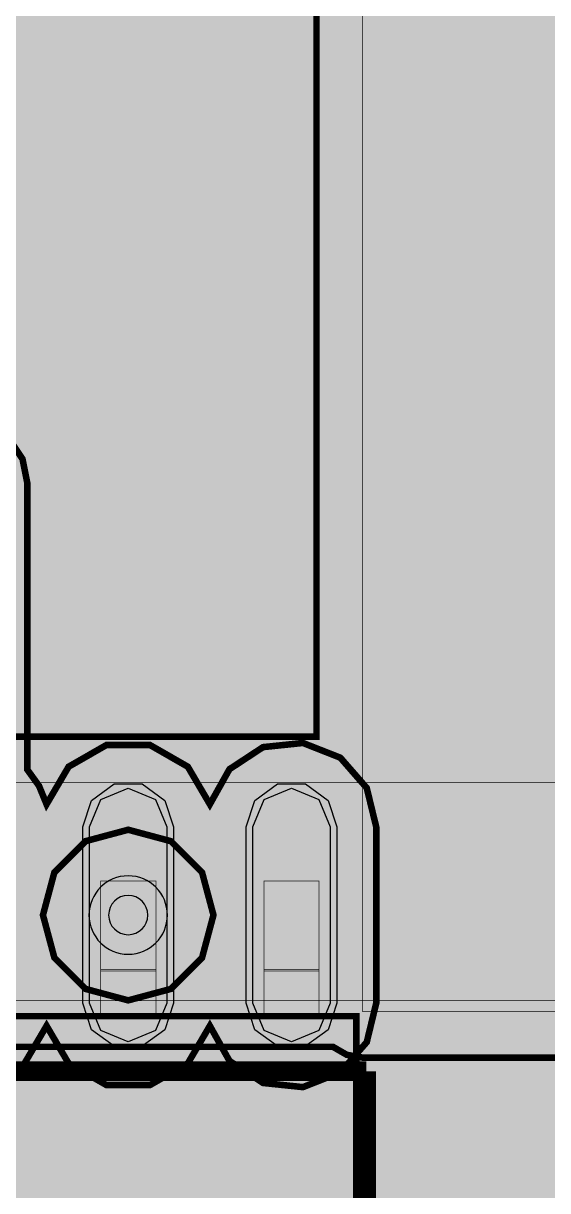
# Model space of a CAD drawing. Header units: millimetres. Extents: x 0 to 100, y -100 to 0.
# Drawn here: x 72.93 to 77.01, y -81.28 to -72.2 of the extents above; entities that cross this region are included whole.
import ezdxf

# ---------------------------------------------------------------- set-up
doc = ezdxf.new("R2010")
doc.units = ezdxf.units.MM
doc.header["$MEASUREMENT"] = 0
for name, color, linetype, true_color in [('Bottom-Layer', 7, 'Continuous', 0x0000ff), ('Component-Shape-Layer', 7, 'Continuous', 0x00cccc), ('Hole-Layer', 7, 'Continuous', 0x222222), ('Inner1', 7, 'Continuous', 0x999966), ('Inner2', 7, 'Continuous', 0x008000), ('Multi-Layer', 7, 'Continuous', 0xc0c0c0), ('Pin-Floating-Layer', 7, 'Continuous', 0xff99ff), ('Pin-Soldering-Layer', 7, 'Continuous', 0xcc9999), ('Top-Layer', 7, 'Continuous', 0xff0000), ('Top-Paste-Mask-Layer', 7, 'Continuous', 0x808080), ('Top-Silkscreen-Layer', 7, 'Continuous', 0xffcc00), ('Top-Solder-Mask-Layer', 7, 'Continuous', 0x800080)]:
    doc.layers.add(name, color=color, linetype=linetype, true_color=true_color)

msp = doc.modelspace()

# ---------------------------------------------------------------- hatches: boundary and pattern name
at = {"layer": 'Bottom-Layer'}
for points in [[(99.6419, -0.3581), (99.6419, -99.6419), (0.3581, -99.6419), (0.3581, -0.3581)], [(73.0796, -79.1333), (73.1684, -79.4649), (73.4111, -79.7076), (73.7427, -79.7965), (74.0743, -79.7076), (74.317, -79.4649), (74.4058, -79.1333), (74.317, -78.8017), (74.0743, -78.559), (73.7427, -78.4702), (73.4111, -78.559), (73.1684, -78.8017)]]:
    msp.add_hatch(color=256, dxfattribs=at).paths.add_polyline_path(points)
at = {"layer": 'Inner1'}
for points in [[(99.6419, -0.3581), (99.6419, -99.6419), (0.3581, -99.6419), (0.3581, -0.3581)], [(73.0796, -79.1333), (73.1684, -79.4649), (73.4111, -79.7076), (73.7427, -79.7965), (74.0743, -79.7076), (74.317, -79.4649), (74.4058, -79.1333), (74.317, -78.8017), (74.0743, -78.559), (73.7427, -78.4702), (73.4111, -78.559), (73.1684, -78.8017)]]:
    msp.add_hatch(color=256, dxfattribs=at).paths.add_polyline_path(points)
at = {"layer": 'Inner2'}
for points in [[(99.6419, -0.3581), (99.6419, -99.6419), (0.3581, -99.6419), (0.3581, -0.3581)], [(20.1504, -80.4768), (21.8448, -80.4768), (22.0839, -80.3854), (22.2008, -80.1577), (22.3957, -80.1577), (22.2616, -80.4236), (22.2574, -80.7213), (22.3838, -80.9909), (22.6155, -81.178), (22.9056, -81.2448), (23.1958, -81.178), (23.4274, -80.9909), (23.5539, -80.7213), (23.5496, -80.4236), (23.4156, -80.1577), (52.0537, -80.1577), (51.9196, -80.4236), (51.9154, -80.7213), (52.0418, -80.9909), (52.2735, -81.178), (52.5637, -81.2448), (52.8538, -81.178), (53.0855, -80.9909), (53.2119, -80.7213), (53.2077, -80.4236), (53.0736, -80.1577), (66.8827, -80.1577), (66.7487, -80.4236), (66.7444, -80.7213), (66.8709, -80.9909), (67.1025, -81.178), (67.3927, -81.2448), (67.6828, -81.178), (67.9145, -80.9909), (68.041, -80.7213), (68.0367, -80.4236), (67.9026, -80.1577), (75.3352, -80.1577), (75.4428, -80.2198), (75.5652, -80.2413), (85.7252, -80.2413), (85.9042, -80.1933), (86.0353, -80.0622), (86.0833, -79.8832), (86.0833, -70.5698), (86.1526, -70.4067), (86.1763, -70.2311), (86.1526, -70.0556), (86.0833, -69.8925), (86.0833, -68.0721), (86.0353, -67.8931), (85.9042, -67.762), (85.7252, -67.714), (75.5652, -67.714), (75.3861, -67.762), (75.255, -67.8931), (75.207, -68.0721), (75.207, -77.747), (22.203, -77.747), (22.203, -22.2029), (83.5252, -22.2029), (83.7042, -22.1549), (83.8353, -22.0238), (83.8833, -21.8447), (83.8833, -20.1503), (83.8353, -19.9712), (83.7042, -19.8401), (83.5252, -19.7922), (32.8903, -19.7922), (33.176, -19.571), (33.3033, -19.2329), (33.2346, -18.8783), (32.9901, -18.6123), (32.6425, -18.5139), (32.2949, -18.6123), (32.0505, -18.8783), (31.9817, -19.2329), (32.1091, -19.571), (32.3947, -19.7922), (22.203, -19.7922), (22.203, -17.3022), (22.155, -17.1231), (22.0239, -16.992), (21.8448, -16.9441), (21.0819, -16.9441), (20.7518, -16.8561), (20.4218, -16.9441), (20.1504, -16.9441), (19.9713, -16.992), (19.8402, -17.1231), (19.7923, -17.3022), (19.7923, -22.8694), (19.5998, -22.5913), (19.2885, -22.459), (18.9547, -22.5135), (18.7016, -22.7379), (18.6075, -23.0628), (18.7016, -23.3877), (18.9547, -23.6121), (19.2885, -23.6666), (19.5998, -23.5343), (19.7923, -23.2562), (19.7923, -67.3564), (19.5998, -67.0783), (19.2885, -66.9461), (18.9547, -67.0006), (18.7016, -67.225), (18.6075, -67.5498), (18.7016, -67.8747), (18.9547, -68.0991), (19.2885, -68.1536), (19.5998, -68.0214), (19.7923, -67.7432), (19.7923, -77.747), (16.891, -77.747), (16.712, -77.795), (16.5809, -77.9261), (16.5329, -78.1052), (16.5329, -79.7996), (16.5809, -79.9787), (16.712, -80.1097), (16.891, -80.1577), (19.7944, -80.1577), (19.9113, -80.3854)], [(75.5652, -79.8832), (75.5652, -68.0721), (85.7252, -68.0721), (85.7252, -79.8832)], [(16.891, -79.7996), (16.891, -78.1052), (79.5805, -78.1052), (79.5805, -79.7996)]]:
    msp.add_hatch(color=256, dxfattribs=at).paths.add_polyline_path(points)
at = {"layer": 'Pin-Floating-Layer'}
for points in [[(73.5277, -79.5589), (73.9577, -79.5589), (73.9577, -79.9289), (73.5277, -79.9289)], [(73.5277, -79.5589), (73.9577, -79.5589), (73.9577, -79.9289), (73.5277, -79.9289)], [(74.7977, -79.5589), (75.2277, -79.5589), (75.2277, -79.9289), (74.7977, -79.9289)], [(74.7977, -79.5589), (75.2277, -79.5589), (75.2277, -79.9289), (74.7977, -79.9289)]]:
    msp.add_hatch(color=256, dxfattribs=at).paths.add_polyline_path(points)
at = {"layer": 'Pin-Soldering-Layer'}
for points in [[(73.5277, -78.8689), (73.9577, -78.8689), (73.9577, -79.5689), (73.5277, -79.5689)], [(73.5277, -78.8689), (73.9577, -78.8689), (73.9577, -79.5689), (73.5277, -79.5689)], [(74.7977, -78.8689), (75.2277, -78.8689), (75.2277, -79.5689), (74.7977, -79.5689)], [(74.7977, -78.8689), (75.2277, -78.8689), (75.2277, -79.5689), (74.7977, -79.5689)]]:
    msp.add_hatch(color=256, dxfattribs=at).paths.add_polyline_path(points)
at = {"layer": 'Top-Layer'}
for points in [[(99.6419, -0.3581), (99.6419, -99.6419), (0.3581, -99.6419), (0.3581, -0.3581)], [(74.0437, -79.8178), (73.9555, -80.0306), (73.7427, -80.1188), (73.5299, -80.0306), (73.4417, -79.8178), (73.4417, -78.4488), (73.5299, -78.236), (73.7427, -78.1478), (73.9555, -78.236), (74.0437, -78.4488)], [(75.3137, -79.8178), (75.2255, -80.0306), (75.0127, -80.1188), (74.7999, -80.0306), (74.7117, -79.8178), (74.7117, -78.4488), (74.7999, -78.236), (75.0127, -78.1478), (75.2255, -78.236), (75.3137, -78.4488)]]:
    msp.add_hatch(color=256, dxfattribs=at).paths.add_polyline_path(points)
at = {"layer": 'Top-Paste-Mask-Layer'}
for points in [[(74.0437, -79.8178), (73.9555, -80.0306), (73.7427, -80.1188), (73.5299, -80.0306), (73.4417, -79.8178), (73.4417, -78.4488), (73.5299, -78.236), (73.7427, -78.1478), (73.9555, -78.236), (74.0437, -78.4488)], [(75.3137, -79.8178), (75.2255, -80.0306), (75.0127, -80.1188), (74.7999, -80.0306), (74.7117, -79.8178), (74.7117, -78.4488), (74.7999, -78.236), (75.0127, -78.1478), (75.2255, -78.236), (75.3137, -78.4488)]]:
    msp.add_hatch(color=256, dxfattribs=at).paths.add_polyline_path(points)
at = {"layer": 'Top-Solder-Mask-Layer'}
for points in [[(74.0947, -79.8178), (74.0275, -80.0247), (73.8515, -80.1526), (73.6339, -80.1526), (73.4579, -80.0247), (73.3907, -79.8178), (73.3907, -78.4488), (73.4579, -78.2419), (73.6339, -78.114), (73.8515, -78.114), (74.0275, -78.2419), (74.0947, -78.4488)], [(75.3647, -79.8178), (75.2975, -80.0247), (75.1215, -80.1526), (74.9039, -80.1526), (74.7279, -80.0247), (74.6607, -79.8178), (74.6607, -78.4488), (74.7279, -78.2419), (74.9039, -78.114), (75.1215, -78.114), (75.2975, -78.2419), (75.3647, -78.4488)]]:
    msp.add_hatch(color=256, dxfattribs=at).paths.add_polyline_path(points)

# ---------------------------------------------------------------- linework, layer by layer
at = {"layer": 'Bottom-Layer', "const_width": 0.0508}
msp.add_lwpolyline([(73.0796, -79.1333), (73.1684, -79.4649), (73.4111, -79.7076), (73.7427, -79.7965), (74.0743, -79.7076), (74.317, -79.4649), (74.4058, -79.1333), (74.317, -78.8017), (74.0743, -78.559), (73.7427, -78.4702), (73.4111, -78.559), (73.1684, -78.8017)], close=True, dxfattribs=at)
at = {"layer": 'Component-Shape-Layer', "const_width": 0.0508}
msp.add_lwpolyline([(65.6177, -83.8189), (65.6177, -79.9189), (75.5177, -79.9189), (75.5177, -83.8189)], close=True, dxfattribs=at)
msp.add_lwpolyline([(65.6177, -83.8189), (65.6177, -79.9189), (75.5177, -79.9189), (75.5177, -83.8189)], close=True, dxfattribs=at)
at = {"layer": 'Hole-Layer'}
msp.add_lwpolyline([(73.5902, -79.1333, 1), (73.8952, -79.1333, 1)], format="xyb", close=True, dxfattribs=at)
at = {"layer": 'Inner1', "const_width": 0.0508}
msp.add_lwpolyline([(73.0796, -79.1333), (73.1684, -79.4649), (73.4111, -79.7076), (73.7427, -79.7965), (74.0743, -79.7076), (74.317, -79.4649), (74.4058, -79.1333), (74.317, -78.8017), (74.0743, -78.559), (73.7427, -78.4702), (73.4111, -78.559), (73.1684, -78.8017)], close=True, dxfattribs=at)
at = {"layer": 'Inner2', "const_width": 0.0508}
for points in [[(75.207, -68.0721), (75.207, -77.747), (22.203, -77.747)], [(66.7444, -80.7213), (66.8709, -80.9909), (67.1025, -81.178), (67.3927, -81.2448), (67.6828, -81.178), (67.9145, -80.9909), (68.041, -80.7213), (68.0367, -80.4236), (67.9026, -80.1577), (75.3352, -80.1577), (75.4428, -80.2198), (75.5652, -80.2413), (85.7252, -80.2413), (85.9042, -80.1933), (86.0353, -80.0622), (86.0833, -79.8832), (86.0833, -70.5698)]]:
    msp.add_lwpolyline(points, dxfattribs=at)
at = {"layer": 'Inner2', "const_width": 0.00508}
for points in [[(75.5652, -79.8832), (75.5652, -68.0721), (85.7252, -68.0721), (85.7252, -79.8832)], [(16.891, -79.7996), (16.891, -78.1052), (79.5805, -78.1052), (79.5805, -79.7996)]]:
    msp.add_lwpolyline(points, close=True, dxfattribs=at)
at = {"layer": 'Multi-Layer'}
msp.add_lwpolyline([(73.4377, -79.1333, 1), (74.0477, -79.1333), (74.0477, -79.1333, 1), (73.4377, -79.1333)], format="xyb", dxfattribs=at)
at = {"layer": 'Pin-Floating-Layer', "const_width": 0.00508}
for points in [[(73.5277, -79.5589), (73.9577, -79.5589), (73.9577, -79.9289), (73.5277, -79.9289)], [(73.5277, -79.5589), (73.9577, -79.5589), (73.9577, -79.9289), (73.5277, -79.9289)], [(74.7977, -79.5589), (75.2277, -79.5589), (75.2277, -79.9289), (74.7977, -79.9289)], [(74.7977, -79.5589), (75.2277, -79.5589), (75.2277, -79.9289), (74.7977, -79.9289)]]:
    msp.add_lwpolyline(points, close=True, dxfattribs=at)
at = {"layer": 'Pin-Soldering-Layer', "const_width": 0.00508}
for points in [[(73.5277, -78.8689), (73.9577, -78.8689), (73.9577, -79.5689), (73.5277, -79.5689)], [(73.5277, -78.8689), (73.9577, -78.8689), (73.9577, -79.5689), (73.5277, -79.5689)], [(74.7977, -78.8689), (75.2277, -78.8689), (75.2277, -79.5689), (74.7977, -79.5689)], [(74.7977, -78.8689), (75.2277, -78.8689), (75.2277, -79.5689), (74.7977, -79.5689)]]:
    msp.add_lwpolyline(points, close=True, dxfattribs=at)
at = {"layer": 'Top-Layer', "const_width": 0.0508}
msp.add_lwpolyline([(72.6421, -80.4548), (72.9361, -80.2866), (73.1077, -79.9946), (73.2793, -80.2866), (73.5733, -80.4548), (73.9121, -80.4548), (74.2061, -80.2866), (74.3777, -79.9946), (74.5303, -80.267), (74.7913, -80.4386), (75.1019, -80.4709), (75.3925, -80.3565), (75.5979, -80.1212), (75.6718, -79.8178), (75.6718, -78.4488), (75.5979, -78.1454), (75.3925, -77.9101), (75.1019, -77.7957), (74.7913, -77.828), (74.5303, -77.9996), (74.3777, -78.2721), (74.2061, -77.98), (73.9121, -77.8118), (73.5733, -77.8118), (73.2793, -77.98), (73.1077, -78.2721), (73.0487, -78.1284), (72.9578, -78.0026), (72.9578, -75.7747), (72.9209, -75.589), (72.8157, -75.4316)], dxfattribs=at)
at = {"layer": 'Top-Layer'}
for points in [[(74.0437, -79.8178), (73.9555, -80.0306), (73.7427, -80.1188), (73.5299, -80.0306), (73.4417, -79.8178), (73.4417, -78.4488), (73.5299, -78.236), (73.7427, -78.1478), (73.9555, -78.236), (74.0437, -78.4488)], [(75.3137, -79.8178), (75.2255, -80.0306), (75.0127, -80.1188), (74.7999, -80.0306), (74.7117, -79.8178), (74.7117, -78.4488), (74.7999, -78.236), (75.0127, -78.1478), (75.2255, -78.236), (75.3137, -78.4488)]]:
    msp.add_lwpolyline(points, close=True, dxfattribs=at)
at = {"layer": 'Top-Paste-Mask-Layer'}
for points in [[(74.0437, -79.8178), (73.9555, -80.0306), (73.7427, -80.1188), (73.5299, -80.0306), (73.4417, -79.8178), (73.4417, -78.4488), (73.5299, -78.236), (73.7427, -78.1478), (73.9555, -78.236), (74.0437, -78.4488)], [(75.3137, -79.8178), (75.2255, -80.0306), (75.0127, -80.1188), (74.7999, -80.0306), (74.7117, -79.8178), (74.7117, -78.4488), (74.7999, -78.236), (75.0127, -78.1478), (75.2255, -78.236), (75.3137, -78.4488)]]:
    msp.add_lwpolyline(points, close=True, dxfattribs=at)
at = {"layer": 'Top-Silkscreen-Layer', "const_width": 0.1524}
for points in [[(65.5415, -80.3475), (75.5939, -80.3475)], [(65.5415, -80.3475), (75.5939, -80.3475)], [(75.5939, -80.3475), (75.5939, -83.3903)], [(75.5939, -80.3475), (75.5939, -83.3903)]]:
    msp.add_lwpolyline(points, dxfattribs=at)
at = {"layer": 'Top-Solder-Mask-Layer'}
for points in [[(74.0947, -79.8178), (74.0275, -80.0247), (73.8515, -80.1526), (73.6339, -80.1526), (73.4579, -80.0247), (73.3907, -79.8178), (73.3907, -78.4488), (73.4579, -78.2419), (73.6339, -78.114), (73.8515, -78.114), (74.0275, -78.2419), (74.0947, -78.4488)], [(75.3647, -79.8178), (75.2975, -80.0247), (75.1215, -80.1526), (74.9039, -80.1526), (74.7279, -80.0247), (74.6607, -79.8178), (74.6607, -78.4488), (74.7279, -78.2419), (74.9039, -78.114), (75.1215, -78.114), (75.2975, -78.2419), (75.3647, -78.4488)]]:
    msp.add_lwpolyline(points, close=True, dxfattribs=at)

doc.saveas('drawing.dxf')
